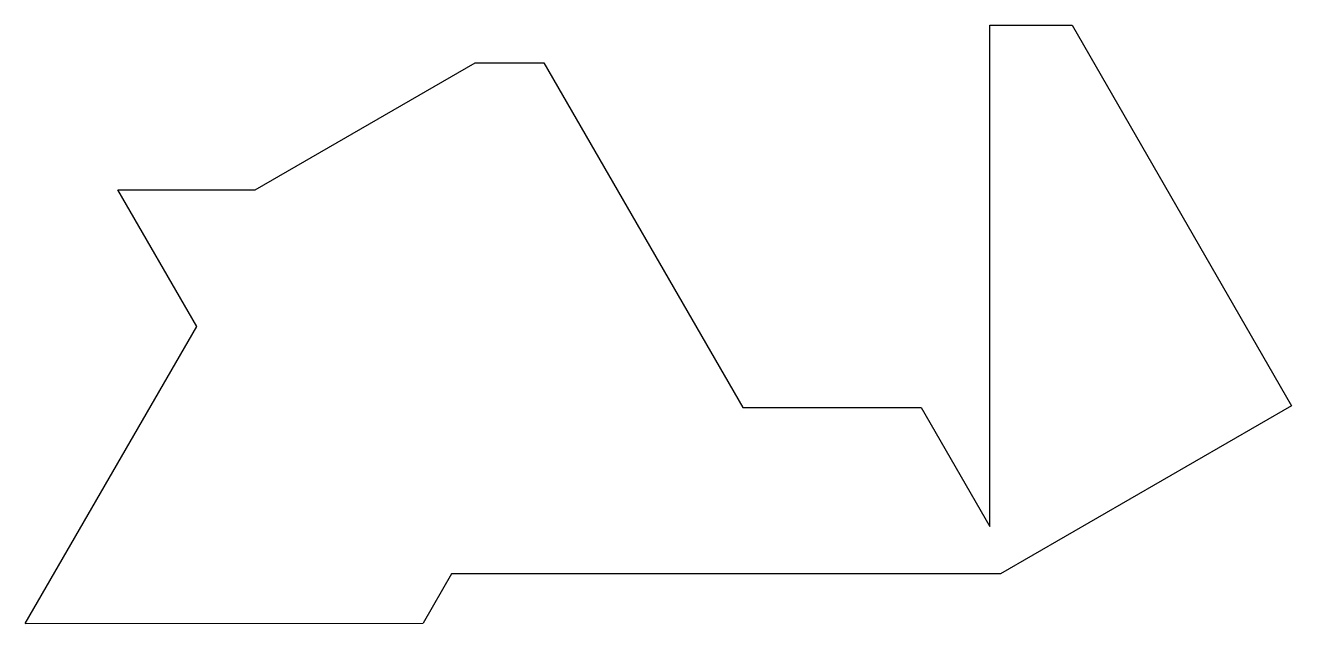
# Model space of a CAD drawing. Header units: metres. Extents: x 1 to 201, y 1 to 101.
# Drawn here: x 1 to 19.45, y 1 to 9.72 of the extents above; entities outside this region: 1.
import ezdxf

# ---------------------------------------------------------------- set-up
doc = ezdxf.new("R2010")
doc.units = ezdxf.units.M

msp = doc.modelspace()

# ---------------------------------------------------------------- linework, layer by layer
for p, q in [((200.649, 100.771), (200.649, 100.771)), ((15.054, 2.417), (15.054, 9.717)), ((15.054, 9.717), (16.254, 9.717)), ((16.254, 9.717), (19.454, 4.174)), ((4.35, 7.322), (7.554, 9.172)), ((7.554, 9.172), (8.554, 9.172)), ((8.554, 9.172), (11.454, 4.149)), ((3.5, 5.33), (2.35, 7.322)), ((2.35, 7.322), (4.35, 7.322)), ((1, 1), (3.5, 5.33)), ((3.5, 5.33), (3.5, 5.33)), ((11.454, 4.149), (14.054, 4.149)), ((14.054, 4.149), (15.054, 2.417)), ((19.454, 4.174), (15.211, 1.724)), ((7.211, 1.724), (6.796, 1.006)), ((15.211, 1.724), (7.211, 1.724)), ((1, 1), (6.796, 1.006))]:
    msp.add_line(p, q)

doc.saveas('drawing.dxf')
